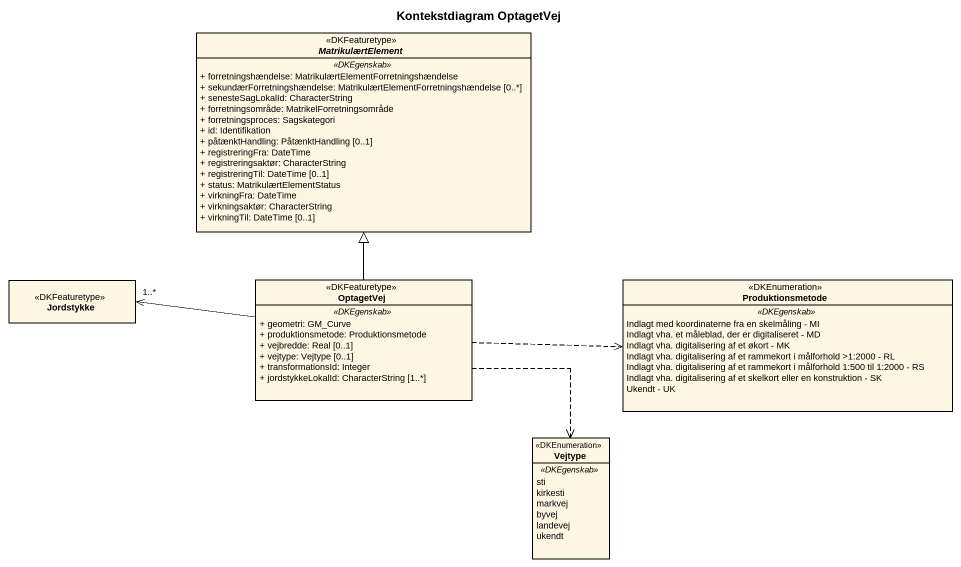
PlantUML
@startuml
title Kontekstdiagram OptagetVej
hide circle
hide empty members
skinparam classAttributeIconSize 0
abstract class MatrikulærtElement <<DKFeaturetype>> {
  .. <<DKEgenskab>> ..
  + forretningshændelse: MatrikulærtElementForretningshændelse
  + sekundærForretningshændelse: MatrikulærtElementForretningshændelse [0..*]
  + senesteSagLokalId: CharacterString
  + forretningsområde: MatrikelForretningsområde
  + forretningsproces: Sagskategori
  + id: Identifikation
  + påtænktHandling: PåtænktHandling [0..1]
  + registreringFra: DateTime
  + registreringsaktør: CharacterString
  + registreringTil: DateTime [0..1]
  + status: MatrikulærtElementStatus
  + virkningFra: DateTime
  + virkningsaktør: CharacterString
  + virkningTil: DateTime [0..1]
}
class Jordstykke <<DKFeaturetype>>
class OptagetVej <<DKFeaturetype>> {
  .. <<DKEgenskab>> ..
  + geometri: GM_Curve
  + produktionsmetode: Produktionsmetode
  + vejbredde: Real [0..1]
  + vejtype: Vejtype [0..1]
  + transformationsId: Integer
  + jordstykkeLokalId: CharacterString [1..*]
}
enum Produktionsmetode <<DKEnumeration>> {
  .. <<DKEgenskab>> ..
  Indlagt med koordinaterne fra en skelmåling - MI
  Indlagt vha. et måleblad, der er digitaliseret - MD
  Indlagt vha. digitalisering af et økort - MK
  Indlagt vha. digitalisering af et rammekort i målforhold >1:2000 - RL
  Indlagt vha. digitalisering af et rammekort i målforhold 1:500 til 1:2000 - RS
  Indlagt vha. digitalisering af et skelkort eller en konstruktion - SK
  Ukendt - UK
}
enum Vejtype <<DKEnumeration>> {
  .. <<DKEgenskab>> ..
  sti
  kirkesti
  markvej
  byvej
  landevej
  ukendt
}
OptagetVej -up-|> MatrikulærtElement
OptagetVej -left-> "1..*" Jordstykke
OptagetVej .right.> Produktionsmetode
OptagetVej ..> Vejtype
@enduml
